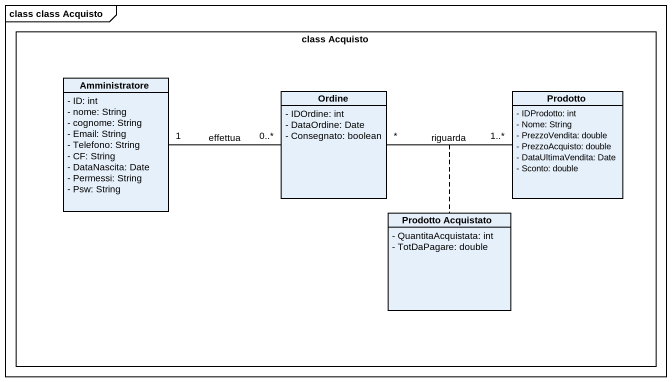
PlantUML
@startuml
mainframe class class Acquisto
hide circle
hide empty members
skinparam classAttributeIconSize 0
rectangle "class Acquisto" as class_Acquisto {
  class Amministratore {
    - ID: int
    - nome: String
    - cognome: String
    - Email: String
    - Telefono: String
    - CF: String
    - DataNascita: Date
    - Permessi: String
    - Psw: String
  }
  class Ordine {
    - IDOrdine: int
    - DataOrdine: Date
    - Consegnato: boolean
  }
  class Prodotto {
    - IDProdotto: int
    - Nome: String
    - PrezzoVendita: double
    - PrezzoAcquisto: double
    - DataUltimaVendita: Date
    - Sconto: double
  }
  class "Prodotto Acquistato" as Prodotto_Acquistato {
    - QuantitaAcquistata: int
    - TotDaPagare: double
  }
}
Amministratore "1" -right- "0..*" Ordine : effettua
Ordine "*" -right- "1..*" Prodotto : riguarda
(Ordine, Prodotto) .. Prodotto_Acquistato
@enduml
